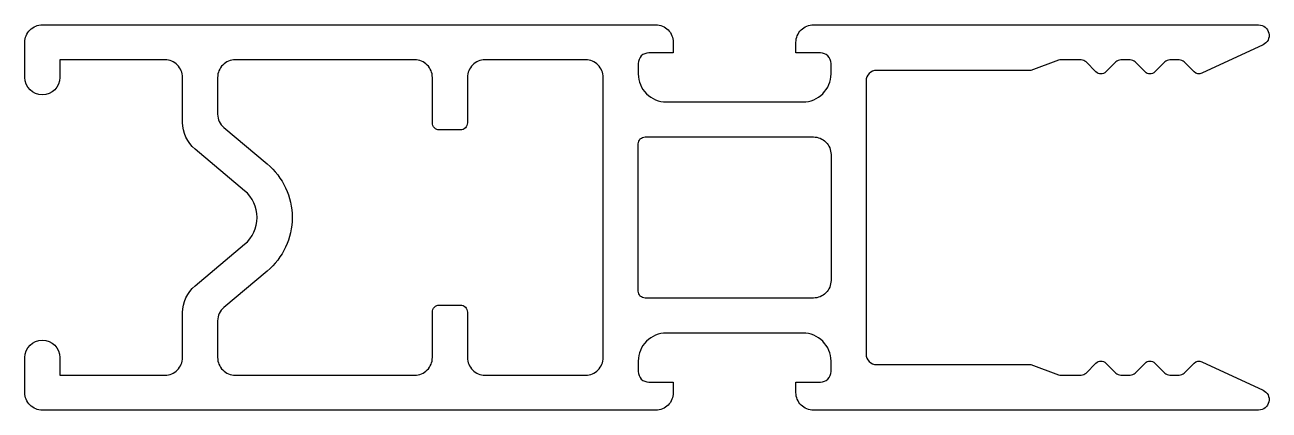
# Model space of a CAD drawing. Extents: x -24 to 11.5, y -5.5 to 5.5.
import ezdxf

# ---------------------------------------------------------------- set-up
doc = ezdxf.new("R2010")
doc.units = 0
doc.layers.get('0').update_dxf_attribs({"linetype": 'CONTINUOUS'})

msp = doc.modelspace()

# ---------------------------------------------------------------- linework, layer by layer
for points in [[(-6, 5.5, -0.414214), (-5.5, 5), (-5.5, 4.7), (-6.2, 4.7, 0.414214), (-6.5, 4.4), (-6.5, 4.1, 0.414214), (-5.7, 3.3), (-1.8, 3.3, 0.414214), (-1, 4.1), (-1, 4.4, 0.414214), (-1.3, 4.7), (-2, 4.7), (-2, 5, -0.414214), (-1.5, 5.5), (11.2, 5.5, -0.803179), (11.326, 4.928), (9.584, 4.119, -0.314902), (9.359, 4.159), (9.076, 4.441, 0.198912), (8.934, 4.5), (8.666, 4.5, 0.198912), (8.524, 4.441), (8.241, 4.159, -0.414214), (7.959, 4.159), (7.676, 4.441, 0.198912), (7.534, 4.5), (7.266, 4.5, 0.198912), (7.124, 4.441), (6.841, 4.159, -0.414214), (6.559, 4.159), (6.276, 4.441, 0.198912), (6.134, 4.5), (5.56, 4.5, 0.087489), (5.491, 4.488), (4.7, 4.2), (0.3, 4.2, 0.414214), (0, 3.9), (0, -3.9, 0.414214), (0.3, -4.2), (4.7, -4.2), (5.491, -4.488, 0.087489), (5.56, -4.5), (6.134, -4.5, 0.198912), (6.276, -4.441), (6.559, -4.159, -0.414214), (6.841, -4.159), (7.124, -4.441, 0.198912), (7.266, -4.5), (7.534, -4.5, 0.198912), (7.676, -4.441), (7.959, -4.159, -0.414214), (8.241, -4.159), (8.524, -4.441, 0.198912), (8.666, -4.5), (8.934, -4.5, 0.198912), (9.076, -4.441), (9.359, -4.159, -0.314902), (9.584, -4.119), (11.326, -4.928, -0.803179), (11.2, -5.5), (-1.5, -5.5, -0.414214), (-2, -5), (-2, -4.7), (-1.3, -4.7, 0.414214), (-1, -4.4), (-1, -4.1, 0.414214), (-1.8, -3.3), (-5.7, -3.3, 0.414214), (-6.5, -4.1), (-6.5, -4.4, 0.414214), (-6.2, -4.7), (-5.5, -4.7), (-5.5, -5, -0.414214), (-6, -5.5), (-23.5, -5.5, -0.414214), (-24, -5), (-24, -4, -1), (-23, -4), (-23, -4.5), (-20, -4.5, 0.414214), (-19.5, -4), (-19.5, -2.716, -0.221695), (-19.143, -1.95), (-17.731, -0.766, 0.466308), (-17.731, 0.766), (-19.143, 1.95, -0.221695), (-19.5, 2.716), (-19.5, 4, 0.414214), (-20, 4.5), (-23, 4.5), (-23, 4, -1), (-24, 4), (-24, 5, -0.414214), (-23.5, 5.5), (-6, 5.5)], [(-18, 4.5, 0.414214), (-18.5, 4), (-18.5, 2.949, 0.221695), (-18.321, 2.566), (-17.089, 1.532, -0.466308), (-17.089, -1.532), (-18.321, -2.566, 0.221695), (-18.5, -2.949), (-18.5, -4, 0.414214), (-18, -4.5), (-12.874, -4.5, 0.414214), (-12.374, -4), (-12.374, -2.7, -0.414214), (-12.174, -2.5), (-11.574, -2.5, -0.414214), (-11.374, -2.7), (-11.374, -4, 0.414214), (-10.874, -4.5), (-8, -4.5, 0.414214), (-7.5, -4), (-7.5, 4, 0.414214), (-8, 4.5), (-10.874, 4.5, 0.414214), (-11.374, 4), (-11.374, 2.7, -0.414214), (-11.574, 2.5), (-12.174, 2.5, -0.414214), (-12.374, 2.7), (-12.374, 4, 0.414214), (-12.874, 4.5), (-18, 4.5)], [(-1.5, 2.3, -0.414214), (-1, 1.8), (-1, -1.8, -0.414214), (-1.5, -2.3), (-6.3, -2.3, -0.414214), (-6.5, -2.1), (-6.5, 2.1, -0.414214), (-6.3, 2.3), (-1.5, 2.3)]]:
    msp.add_lwpolyline(points, format="xyb", close=True)

doc.saveas('drawing.dxf')
